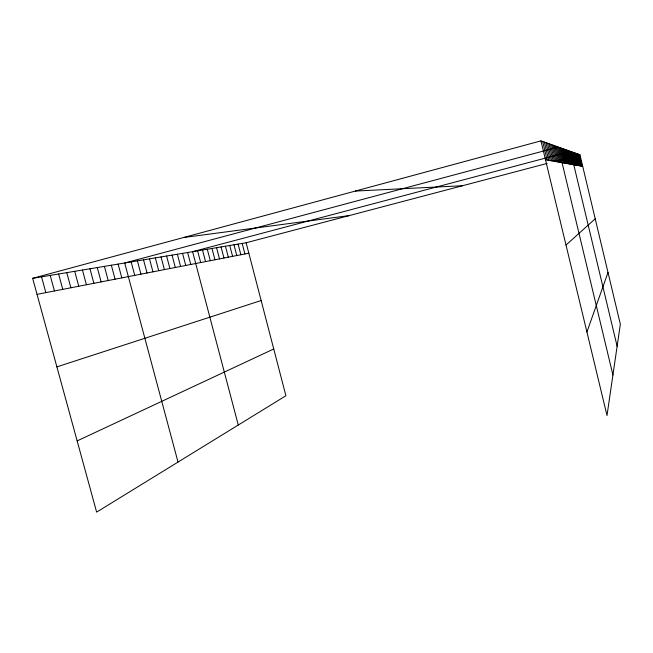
<?xml version="1.0" encoding="UTF-8"?>
<svg xmlns="http://www.w3.org/2000/svg" width="653" height="653" viewBox="0 0 653 653"><rect width="100%" height="100%" fill="white"/><g stroke="black" fill="none" stroke-linecap="round" stroke-linejoin="round"><path stroke-width="0.98" d="M586.916 332.002L608.008 272.472M566.004 245.038L595.218 218.788M77.144 440.906L273.746 348.98M56.884 366.872L261.143 300.519M32.65 278.325L246.124 242.769L285.9 395.742L96.636 512.123L32.65 278.325L540.945 140.877L579.954 154.769L620.35 324.239L607.004 415.52L540.945 140.877M246.124 242.769L547.124 163.43M554.373 161.511L579.954 154.769M37.033 294.356L248.834 253.201M183.444 237.545L349.184 215.604M355.346 191.06L462.446 185.746M545.484 159.748L582.713 166.344M58.607 273.999L62.778 289.352M50.199 275.403L54.444 290.969M41.555 276.839L45.865 292.642M89.959 268.783L93.885 283.312M82.441 270.032L86.425 284.757M74.711 271.322L78.76 286.251M66.769 272.644L70.883 287.777M118.111 264.09L121.809 277.884M111.345 265.216L115.099 279.19M104.407 266.375L108.21 280.529M97.273 267.559L101.142 281.9M143.529 259.853L147.031 272.987M137.416 260.874L140.958 274.162M131.139 261.918L134.738 275.37M178.024 462.079L124.707 262.988L558.315 147.064L612.93 375.018M172.041 255.111L175.314 267.485M166.597 256.009L169.919 268.538M161.038 256.939L164.401 269.607M155.341 257.886L158.744 270.709M149.504 258.857L152.957 271.836M202.503 250.034L205.548 261.616M197.606 250.85L200.683 262.563M238.272 425.038L192.594 251.683L570.591 151.431L617.126 346.27M187.623 252.507L190.782 264.481M182.546 253.356L185.746 265.461M177.355 254.221L180.587 266.465M229.758 245.495L232.59 256.36M225.448 246.205L228.321 257.192M221.057 246.94L223.955 258.041M216.567 247.691L219.498 258.906M211.98 248.45L214.951 259.788M207.287 249.234L210.299 260.694M242.157 243.43L244.899 253.968M238.108 244.1L240.875 254.752M233.97 244.793L236.778 255.543M555.85 146.182L559.703 162.262M554.56 145.725L558.47 162.05M553.23 145.252L557.205 161.822M551.858 144.762L555.899 161.593M550.446 144.256L554.552 161.348M548.993 143.742L553.164 161.103M547.483 143.203L551.728 160.85M545.932 142.648L550.242 160.589M544.324 142.076L548.708 160.32M542.667 141.489L547.124 160.034M579.268 154.524L582.06 166.229M578.574 154.279L581.39 166.107M577.856 154.018L580.705 165.993M577.121 153.757L580.011 165.862M576.37 153.496L579.293 165.74M575.603 153.218L578.558 165.609M574.82 152.941L577.807 165.478M574.011 152.655L577.04 165.34M573.187 152.361L576.248 165.201M572.338 152.059L575.448 165.054M571.473 151.749L574.616 164.907M569.702 151.121L572.926 164.613M568.796 150.794L572.061 164.458M567.873 150.468L571.179 164.303M566.918 150.125L570.265 164.14M565.939 149.782L569.334 163.976M564.935 149.423L568.379 163.805M563.906 149.055L567.4 163.625M562.853 148.68L566.388 163.454M561.768 148.288L565.351 163.266M560.649 147.888L564.282 163.079M559.499 147.48L563.188 162.883M557.099 146.631L560.903 162.475"/></g></svg>
